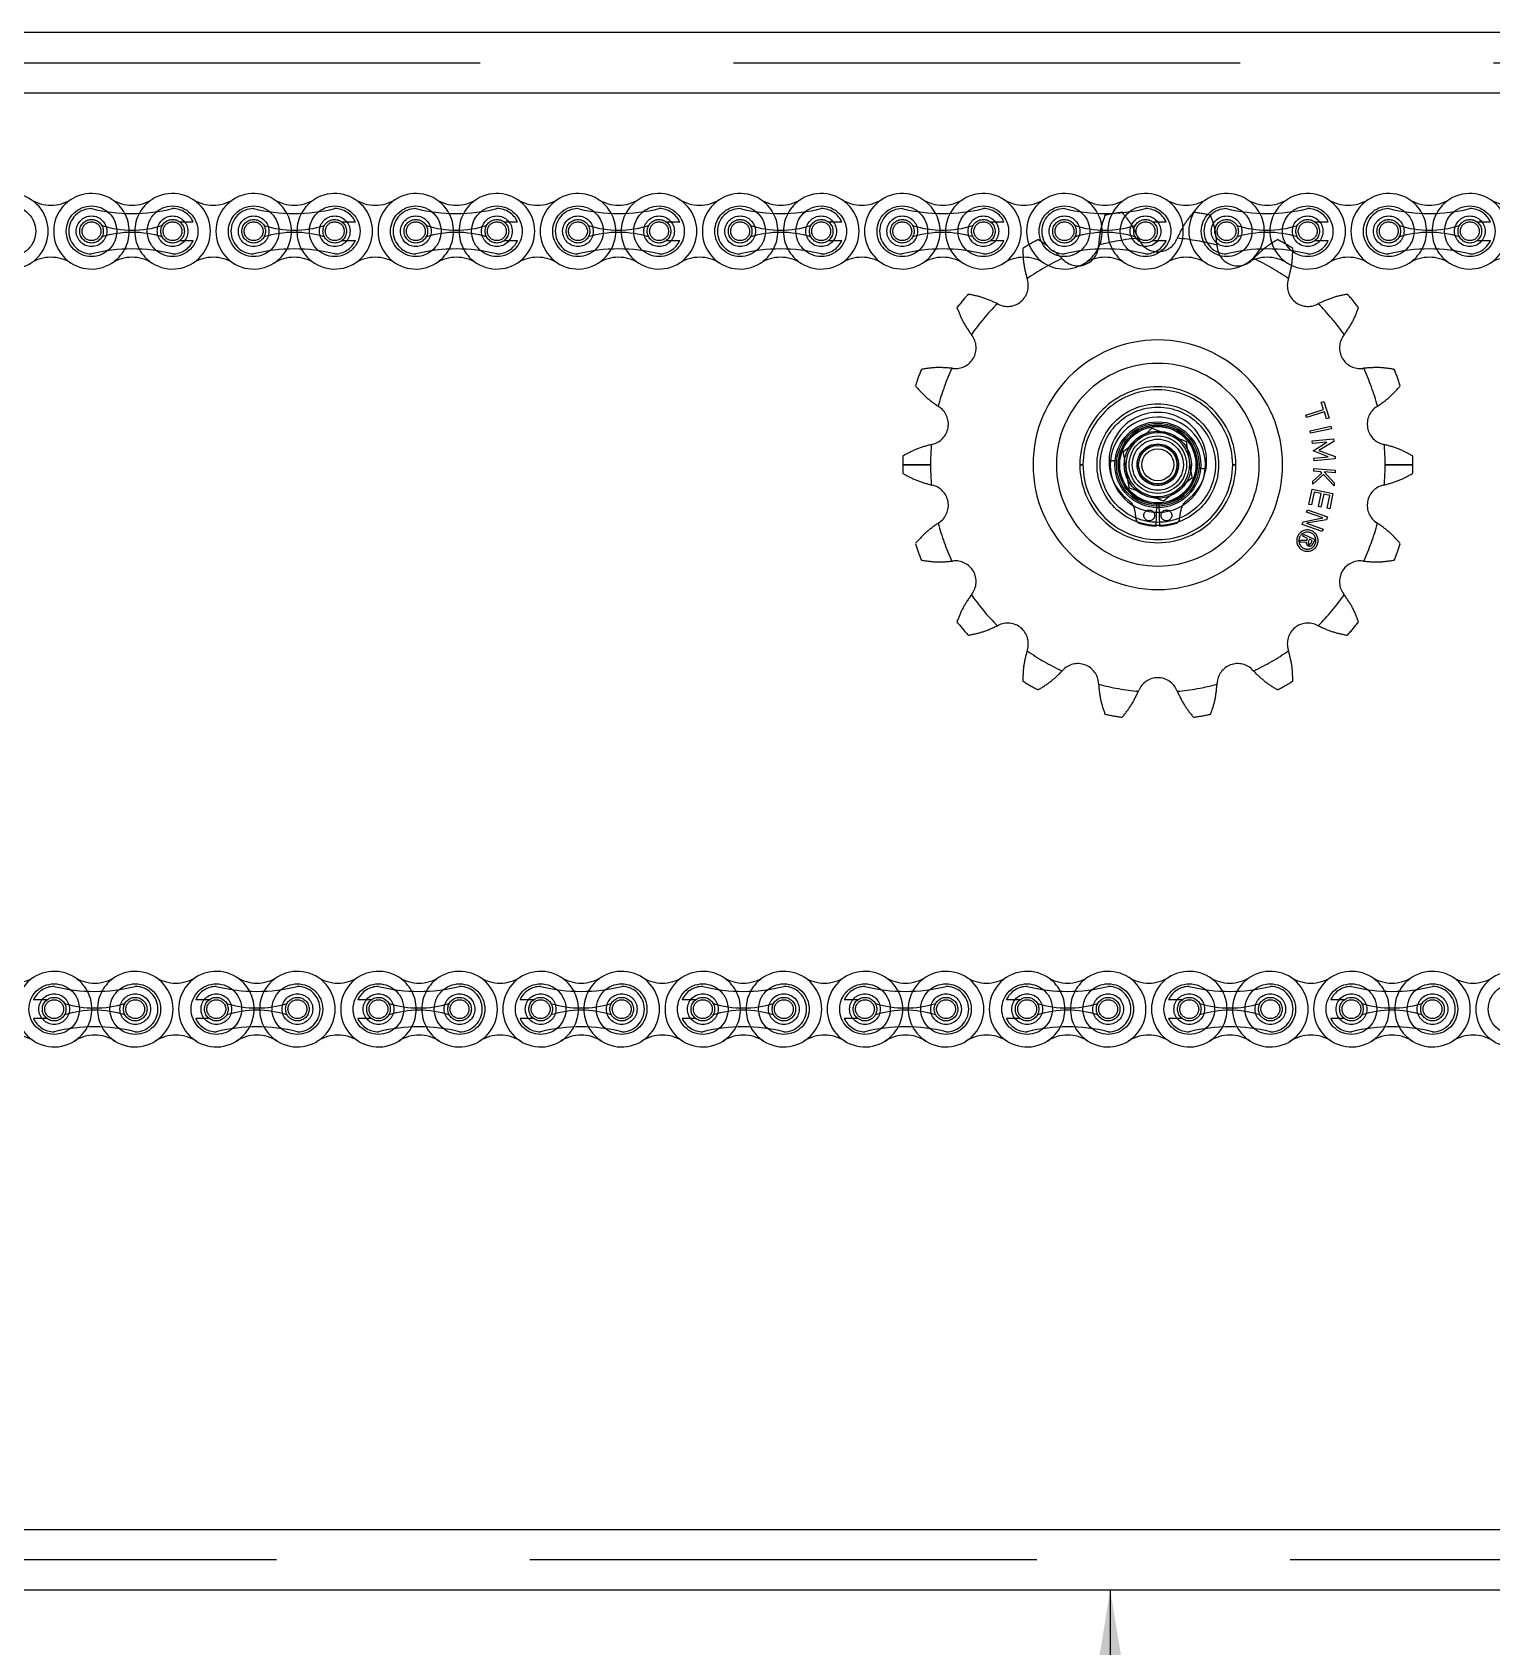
# Model space of a CAD drawing. Header units: metres. Extents: x 0 to 21025, y 0 to 14850.
# Drawn here: x 2480.1 to 2708.7, y 13033.8 to 13286.7 of the extents above; entities that cross this region are included whole.
import ezdxf

# ---------------------------------------------------------------- set-up
doc = ezdxf.new("R2010")
doc.units = ezdxf.units.M
doc.header["$LTSCALE"] = 25
doc.linetypes.add('HIDDEN2', pattern=[4.7625, 3.175, -1.5875])
for name, color, linetype in [('SDM', 7, 'Continuous'), ('SL4', 4, 'Continuous'), ('ST1', 7, 'HIDDEN2')]:
    doc.layers.add(name, color=color, linetype=linetype)
doc.styles.add('ROMANS', font='ROMANS.SHX')
doc.dimstyles.new('25___1-25', dxfattribs={"dimscale": 25, "dimtxt": 2.5, "dimasz": 2, "dimexe": 1.5, "dimexo": 1, "dimgap": 0.5, "dimtad": 1, "dimzin": 12, "dimtxsty": 'ROMANS', "dimcen": 0, "dimclrd": 256, "dimclre": 256, "dimclrt": 3, "dimazin": 3, "dimtfac": 1, "dimtmove": 0, "dimatfit": 0, "dimfxl": 1, "dimlwd": -1, "dimlwe": -1, "dimarcsym": 0})

msp = doc.modelspace()

# ---------------------------------------------------------------- linework, layer by layer
at = {"layer": 'SL4'}
for p, q in [((2155.821, 13286.681), (2875.564, 13286.681)), ((2875.564, 13277.156), (2167.668, 13277.156)), ((2655.489, 13224.652), (2658.186, 13223.623)), ((2651.01, 13221.009), (2653.249, 13222.83)), ((2661.799, 13216.894), (2659.559, 13215.072)), ((2657.32, 13213.251), (2654.622, 13214.279)), ((1925.564, 13052.206), (2828.064, 13052.206)), ((2828.064, 13042.681), (2124.552, 13042.681))]:
    msp.add_line(p, q, dxfattribs=at)
for radius in [6, 3, 2.5]:
    msp.add_circle((2656.404, 13218.951), radius, dxfattribs=at)
for start, end in [(129.1229, 189.1229), (69.1229, 129.1229), (9.1229, 69.1229), (309.1229, 9.1229), (189.1229, 249.1229), (249.1229, 309.1229)]:
    msp.add_arc((2656.404, 13218.951), 5, start, end, dxfattribs=at)
for points, knots in [([(2653.249, 13222.83), (2653.302, 13222.873), (2654.059, 13223.488), (2654.8, 13224.091), (2655.489, 13224.652)], [0, 0, 0, 0, 0.07020058, 1, 1, 1, 1]), ([(2658.186, 13223.623), (2658.25, 13223.599), (2659.161, 13223.251), (2660.053, 13222.911), (2660.883, 13222.594)], [0, 0, 0, 0, 0.0702006, 1, 1, 1, 1]), ([(2661.341, 13219.744), (2661.299, 13220.003), (2661.144, 13220.968), (2660.994, 13221.907), (2660.883, 13222.594)], [0, 0, 0, 0, 0.26863361, 1, 1, 1, 1]), ([(2651.467, 13218.158), (2651.426, 13218.418), (2651.271, 13219.382), (2651.12, 13220.322), (2651.01, 13221.009)], [0, 0, 0, 0, 0.2686336, 1, 1, 1, 1]), ([(2661.799, 13216.894), (2661.76, 13217.133), (2661.611, 13218.062), (2661.456, 13219.027), (2661.341, 13219.744)], [0, 0, 0, 0, 0.25755135, 1, 1, 1, 1]), ([(2651.925, 13215.308), (2651.887, 13215.547), (2651.737, 13216.477), (2651.582, 13217.442), (2651.467, 13218.158)], [0, 0, 0, 0, 0.25755135, 1, 1, 1, 1]), ([(2654.622, 13214.279), (2654.558, 13214.304), (2653.648, 13214.651), (2652.755, 13214.992), (2651.925, 13215.308)], [0, 0, 0, 0, 0.07020058, 1, 1, 1, 1]), ([(2659.559, 13215.072), (2659.506, 13215.029), (2658.75, 13214.414), (2658.009, 13213.811), (2657.32, 13213.251)], [0, 0, 0, 0, 0.0702006, 1, 1, 1, 1])]:
    msp.add_open_spline(points, degree=3, knots=knots, dxfattribs=at)
at = {"layer": 'ST1'}
for p, q in [((1875.564, 13281.919), (2875.564, 13281.919)), ((2875.564, 13277.156), (1875.564, 13277.156)), ((2503.186, 13256.997), (2505.31, 13256.997)), ((2528.586, 13256.997), (2530.71, 13256.997)), ((2553.986, 13256.997), (2556.109, 13256.997)), ((2579.386, 13256.997), (2581.509, 13256.997)), ((2604.786, 13256.997), (2606.909, 13256.997)), ((2630.186, 13256.997), (2632.309, 13256.997)), ((2655.586, 13256.997), (2657.709, 13256.997)), ((2680.986, 13256.997), (2683.109, 13256.997)), ((2706.386, 13256.997), (2708.509, 13256.997)), ((2503.186, 13254.045), (2505.31, 13254.045)), ((2528.586, 13254.045), (2530.71, 13254.045)), ((2553.986, 13254.045), (2556.109, 13254.045)), ((2579.386, 13254.045), (2581.509, 13254.045)), ((2604.786, 13254.045), (2606.909, 13254.045)), ((2630.186, 13254.045), (2632.309, 13254.045)), ((2639.176, 13253.184), (2637.634, 13254.206)), ((2641.412, 13251.249), (2640.039, 13252.505)), ((2655.586, 13254.045), (2657.709, 13254.045)), ((2680.986, 13254.045), (2683.109, 13254.045)), ((2706.386, 13254.045), (2708.509, 13254.045)), ((2679.572, 13226.705), (2682.363, 13227.613)), ((2682.487, 13227.231), (2679.696, 13226.324)), ((2682.001, 13228.724), (2682.392, 13228.851)), ((2682.363, 13227.613), (2682.001, 13228.724)), ((2682.392, 13228.851), (2683.239, 13226.249)), ((2682.849, 13226.122), (2682.487, 13227.231)), ((2679.696, 13226.324), (2679.572, 13226.705)), ((2680.25, 13224.268), (2683.521, 13224.967)), ((2683.605, 13224.575), (2680.334, 13223.875)), ((2683.239, 13226.249), (2682.849, 13226.122)), ((2683.521, 13224.967), (2683.605, 13224.575)), ((2680.334, 13223.875), (2680.25, 13224.268)), ((2680.598, 13222.686), (2683.93, 13222.985)), ((2680.633, 13222.287), (2680.598, 13222.686)), ((2682.895, 13222.487), (2680.633, 13222.287)), ((2680.735, 13221.148), (2682.895, 13222.487)), ((2683.966, 13222.583), (2681.622, 13221.205)), ((2683.93, 13222.985), (2683.966, 13222.583)), ((2649.954, 13219.516), (2648.98, 13219.601)), ((2648.98, 13219.601), (2649.954, 13219.516)), ((2648.98, 13219.601), (2649.954, 13219.516)), ((2649.954, 13219.516), (2648.98, 13219.601)), ((2680.739, 13221.105), (2680.735, 13221.148)), ((2683.102, 13220.17), (2680.739, 13221.105)), ((2680.841, 13219.966), (2683.102, 13220.17)), ((2680.876, 13219.571), (2680.841, 13219.966)), ((2684.208, 13219.871), (2680.876, 13219.571)), ((2681.622, 13221.205), (2684.173, 13220.265)), ((2684.173, 13220.265), (2684.208, 13219.871)), ((2620.797, 13218.951), (2616.464, 13218.951)), ((2616.464, 13218.951), (2620.797, 13218.951)), ((2616.464, 13218.951), (2620.797, 13218.951)), ((2620.797, 13218.951), (2616.464, 13218.951)), ((2644.189, 13218.951), (2644.678, 13218.951)), ((2644.678, 13218.951), (2644.189, 13218.951)), ((2644.678, 13218.951), (2644.189, 13218.951)), ((2644.189, 13218.951), (2644.678, 13218.951)), ((2663.828, 13218.302), (2662.855, 13218.387)), ((2662.855, 13218.387), (2663.828, 13218.302)), ((2662.855, 13218.387), (2663.828, 13218.302)), ((2663.828, 13218.302), (2662.855, 13218.387)), ((2668.131, 13218.951), (2668.619, 13218.951)), ((2668.619, 13218.951), (2668.131, 13218.951)), ((2668.619, 13218.951), (2668.131, 13218.951)), ((2668.131, 13218.951), (2668.619, 13218.951)), ((2682.346, 13217.402), (2680.672, 13215.885)), ((2680.71, 13216.382), (2682.111, 13217.651)), ((2680.827, 13217.936), (2680.857, 13218.336)), ((2681.921, 13217.854), (2680.827, 13217.936)), ((2680.857, 13218.336), (2684.194, 13218.085)), ((2682.111, 13217.651), (2681.921, 13217.854)), ((2684.008, 13215.634), (2682.346, 13217.402)), ((2682.464, 13217.813), (2684.046, 13216.131)), ((2684.163, 13217.685), (2682.464, 13217.813)), ((2684.194, 13218.085), (2684.163, 13217.685)), ((2696.344, 13218.951), (2692.012, 13218.951)), ((2692.012, 13218.951), (2696.344, 13218.951)), ((2692.012, 13218.951), (2696.344, 13218.951)), ((2696.344, 13218.951), (2692.012, 13218.951)), ((2680.06, 13212.729), (2680.565, 13215.134)), ((2680.884, 13214.656), (2680.462, 13212.644)), ((2680.565, 13215.134), (2683.84, 13214.447)), ((2680.672, 13215.885), (2680.71, 13216.382)), ((2681.983, 13214.426), (2680.884, 13214.656)), ((2681.56, 13212.414), (2681.983, 13214.426)), ((2682.384, 13214.342), (2681.962, 13212.33)), ((2683.356, 13214.138), (2682.384, 13214.342)), ((2683.84, 13214.447), (2683.335, 13212.041)), ((2684.046, 13216.131), (2684.008, 13215.634)), ((2652.808, 13211.749), (2652.983, 13210.418)), ((2656.154, 13209.354), (2656.243, 13212.753)), ((2656.566, 13212.753), (2656.654, 13209.354)), ((2659.825, 13210.418), (2660, 13211.749)), ((2679.695, 13211.532), (2679.83, 13211.91)), ((2679.83, 13211.91), (2682.981, 13210.786)), ((2680.462, 13212.644), (2680.06, 13212.729)), ((2681.962, 13212.33), (2681.56, 13212.414)), ((2682.933, 13212.126), (2683.356, 13214.138)), ((2683.335, 13212.041), (2682.933, 13212.126)), ((2679.005, 13209.595), (2679.157, 13210.023)), ((2682.157, 13208.473), (2679.005, 13209.595)), ((2679.157, 13210.023), (2682.237, 13210.625)), ((2682.822, 13210.341), (2679.682, 13209.779)), ((2679.682, 13209.779), (2682.291, 13208.851)), ((2682.237, 13210.625), (2679.695, 13211.532)), ((2682.981, 13210.786), (2682.822, 13210.341)), ((2678.603, 13206.778), (2678.773, 13207.138)), ((2679.632, 13206.802), (2678.603, 13206.778)), ((2678.773, 13207.138), (2679.754, 13207.161)), ((2679.108, 13207.765), (2679.249, 13208.062)), ((2679.869, 13207.405), (2679.108, 13207.765)), ((2679.249, 13208.062), (2681.018, 13207.225)), ((2679.754, 13207.161), (2679.869, 13207.405)), ((2680.157, 13207.282), (2679.967, 13206.881)), ((2680.6, 13207.072), (2680.157, 13207.282)), ((2680.413, 13206.676), (2680.6, 13207.072)), ((2681.018, 13207.225), (2680.707, 13206.568)), ((2682.291, 13208.851), (2682.157, 13208.473)), ((2680.08, 13206.556), (2679.946, 13206.274)), ((2679.954, 13206.27), (2680.088, 13206.553)), ((2482.424, 13135.162), (2480.3, 13135.162)), ((2507.824, 13135.162), (2505.7, 13135.162)), ((2533.224, 13135.162), (2531.1, 13135.162)), ((2558.624, 13135.162), (2556.5, 13135.162)), ((2584.024, 13135.162), (2581.9, 13135.162)), ((2609.424, 13135.162), (2607.3, 13135.162)), ((2634.824, 13135.162), (2632.7, 13135.162)), ((2660.224, 13135.162), (2658.1, 13135.162)), ((2685.624, 13135.162), (2683.5, 13135.162)), ((2482.424, 13132.21), (2480.3, 13132.21)), ((2507.824, 13132.21), (2505.7, 13132.21)), ((2533.224, 13132.21), (2531.1, 13132.21)), ((2558.624, 13132.21), (2556.5, 13132.21)), ((2584.024, 13132.21), (2581.9, 13132.21)), ((2609.424, 13132.21), (2607.3, 13132.21)), ((2634.824, 13132.21), (2632.7, 13132.21)), ((2660.224, 13132.21), (2658.1, 13132.21)), ((2685.624, 13132.21), (2683.5, 13132.21)), ((1875.564, 13052.206), (2875.564, 13052.206)), ((2875.564, 13047.444), (1875.564, 13047.444))]:
    msp.add_line(p, q, dxfattribs=at)
for centre, radius in [((2476.679, 13255.521), 3.96), ((2489.379, 13255.521), 3.96), ((2489.379, 13255.521), 2.398), ((2489.379, 13255.521), 1.845), ((2502.079, 13255.521), 3.96), ((2502.079, 13255.521), 2.399), ((2502.079, 13255.521), 1.845), ((2514.779, 13255.521), 3.96), ((2514.779, 13255.521), 2.399), ((2514.779, 13255.521), 1.845), ((2527.479, 13255.521), 3.96), ((2527.479, 13255.521), 2.399), ((2527.479, 13255.521), 1.845), ((2540.179, 13255.521), 3.96), ((2540.179, 13255.521), 2.399), ((2540.179, 13255.521), 1.845), ((2552.879, 13255.521), 3.96), ((2552.879, 13255.521), 2.399), ((2552.879, 13255.521), 1.845), ((2565.579, 13255.521), 3.96), ((2565.579, 13255.521), 2.399), ((2565.579, 13255.521), 1.845), ((2578.279, 13255.521), 3.96), ((2578.279, 13255.521), 2.398), ((2578.279, 13255.521), 1.845), ((2590.979, 13255.521), 3.96), ((2590.979, 13255.521), 2.398), ((2590.979, 13255.521), 1.845), ((2603.679, 13255.521), 3.96), ((2603.679, 13255.521), 2.398), ((2603.679, 13255.521), 1.845), ((2616.379, 13255.521), 3.96), ((2616.379, 13255.521), 2.399), ((2616.379, 13255.521), 1.845), ((2629.079, 13255.521), 3.96), ((2629.079, 13255.521), 2.398), ((2629.079, 13255.521), 1.845), ((2641.779, 13255.521), 3.96), ((2641.779, 13255.521), 2.399), ((2641.779, 13255.521), 1.845), ((2654.479, 13255.521), 3.96), ((2654.479, 13255.521), 2.398), ((2654.479, 13255.521), 1.845), ((2667.179, 13255.521), 3.96), ((2667.179, 13255.521), 2.398), ((2667.179, 13255.521), 1.845), ((2679.879, 13255.521), 3.96), ((2679.879, 13255.521), 2.398), ((2679.879, 13255.521), 1.845), ((2692.579, 13255.521), 3.96), ((2692.579, 13255.521), 2.398), ((2692.579, 13255.521), 1.845), ((2705.279, 13255.521), 3.96), ((2705.279, 13255.521), 2.398), ((2705.279, 13255.521), 1.845), ((2489.379, 13255.521), 1.476), ((2502.079, 13255.521), 1.476), ((2514.779, 13255.521), 1.476), ((2527.479, 13255.521), 1.476), ((2540.179, 13255.521), 1.476), ((2552.879, 13255.521), 1.476), ((2565.579, 13255.521), 1.476), ((2578.279, 13255.521), 1.476), ((2590.979, 13255.521), 1.476), ((2603.679, 13255.521), 1.476), ((2616.379, 13255.521), 1.476), ((2629.079, 13255.521), 1.476), ((2641.779, 13255.521), 1.476), ((2654.479, 13255.521), 1.476), ((2667.179, 13255.521), 1.476), ((2679.879, 13255.521), 1.476), ((2692.579, 13255.521), 1.476), ((2705.279, 13255.521), 1.476), ((2656.404, 13218.951), 9.525), ((2656.404, 13218.951), 9.025), ((2656.404, 13218.951), 6.725), ((2656.404, 13218.951), 6.725), ((2656.404, 13218.951), 6.475), ((2656.404, 13218.951), 6.2), ((2656.404, 13218.951), 5.975), ((2656.404, 13218.951), 5.25), ((2656.404, 13218.951), 5.25), ((2656.404, 13218.951), 4.5), ((2656.404, 13218.951), 4), ((2656.404, 13218.951), 3.25), ((2656.404, 13218.951), 3.25), ((2656.404, 13218.951), 3.2), ((2655.054, 13211.015), 0.85), ((2657.754, 13211.015), 0.85), ((2483.531, 13133.686), 3.96), ((2483.531, 13133.686), 2.398), ((2496.231, 13133.686), 3.96), ((2496.231, 13133.686), 2.399), ((2508.931, 13133.686), 3.96), ((2508.931, 13133.686), 2.399), ((2521.631, 13133.686), 3.96), ((2521.631, 13133.686), 2.398), ((2534.331, 13133.686), 3.96), ((2534.331, 13133.686), 2.398), ((2547.031, 13133.686), 3.96), ((2547.031, 13133.686), 2.398), ((2559.731, 13133.686), 3.96), ((2559.731, 13133.686), 2.399), ((2572.431, 13133.686), 3.96), ((2572.431, 13133.686), 2.398), ((2585.131, 13133.686), 3.96), ((2585.131, 13133.686), 2.399), ((2597.831, 13133.686), 3.96), ((2597.831, 13133.686), 2.398), ((2610.531, 13133.686), 3.96), ((2610.531, 13133.686), 2.399), ((2623.231, 13133.686), 3.96), ((2623.231, 13133.686), 2.399), ((2635.931, 13133.686), 3.96), ((2635.931, 13133.686), 2.398), ((2648.631, 13133.686), 3.96), ((2648.631, 13133.686), 2.398), ((2661.331, 13133.686), 3.96), ((2661.331, 13133.686), 2.398), ((2674.031, 13133.686), 3.96), ((2674.031, 13133.686), 2.398), ((2686.731, 13133.686), 3.96), ((2686.731, 13133.686), 2.399), ((2699.43, 13133.686), 3.96), ((2699.43, 13133.686), 2.398), ((2712.13, 13133.686), 3.96), ((2483.531, 13133.686), 1.845), ((2483.531, 13133.686), 1.476), ((2496.231, 13133.686), 1.845), ((2496.231, 13133.686), 1.476), ((2508.931, 13133.686), 1.845), ((2508.931, 13133.686), 1.476), ((2521.631, 13133.686), 1.845), ((2521.631, 13133.686), 1.476), ((2534.331, 13133.686), 1.845), ((2534.331, 13133.686), 1.476), ((2547.031, 13133.686), 1.845), ((2547.031, 13133.686), 1.476), ((2559.731, 13133.686), 1.845), ((2559.731, 13133.686), 1.476), ((2572.431, 13133.686), 1.845), ((2572.431, 13133.686), 1.476), ((2585.131, 13133.686), 1.845), ((2585.131, 13133.686), 1.476), ((2597.831, 13133.686), 1.845), ((2597.831, 13133.686), 1.476), ((2610.531, 13133.686), 1.845), ((2610.531, 13133.686), 1.476), ((2623.231, 13133.686), 1.845), ((2623.231, 13133.686), 1.476), ((2635.931, 13133.686), 1.845), ((2635.931, 13133.686), 1.476), ((2648.631, 13133.686), 1.845), ((2648.631, 13133.686), 1.476), ((2661.331, 13133.686), 1.845), ((2661.331, 13133.686), 1.476), ((2674.031, 13133.686), 1.845), ((2674.031, 13133.686), 1.476), ((2686.731, 13133.686), 1.845), ((2686.731, 13133.686), 1.476), ((2699.43, 13133.686), 1.845), ((2699.43, 13133.686), 1.476)]:
    msp.add_circle(centre, radius, dxfattribs=at)
for centre, radius, start, end in [((2476.679, 13255.521), 5.92, 237.56669, 122.43331), ((2483.029, 13265.514), 5.92, 237.56669, 302.43331), ((2489.379, 13255.521), 5.92, 57.56669, 302.43331), ((2495.729, 13265.514), 5.92, 237.56669, 302.43331), ((2489.379, 13255.521), 5.92, 302.43324, 57.56676), ((2502.079, 13255.521), 5.92, 122.43324, 237.56676), ((2502.079, 13255.521), 5.92, 237.56669, 122.43331), ((2508.429, 13265.514), 5.92, 237.56669, 302.43331), ((2514.779, 13255.521), 5.92, 57.56669, 302.43331), ((2521.129, 13265.514), 5.92, 237.56669, 302.43331), ((2514.779, 13255.521), 5.92, 302.43324, 57.56676), ((2527.479, 13255.521), 5.92, 122.43324, 237.56676), ((2527.479, 13255.521), 5.92, 237.56669, 122.43331), ((2533.829, 13265.514), 5.92, 237.56669, 302.43331), ((2540.179, 13255.521), 5.92, 57.56669, 302.43331), ((2546.529, 13265.514), 5.92, 237.56669, 302.43331), ((2540.179, 13255.521), 5.92, 302.43324, 57.56676), ((2552.879, 13255.521), 5.92, 122.43324, 237.56676), ((2552.879, 13255.521), 5.92, 237.56669, 122.43331), ((2559.229, 13265.514), 5.92, 237.56669, 302.43331), ((2565.579, 13255.521), 5.92, 57.56669, 302.43331), ((2571.929, 13265.514), 5.92, 237.56669, 302.43331), ((2565.579, 13255.521), 5.92, 302.43324, 57.56676), ((2578.279, 13255.521), 5.92, 122.43324, 237.56676), ((2578.279, 13255.521), 5.92, 237.56669, 122.43331), ((2584.629, 13265.514), 5.92, 237.56669, 302.43331), ((2590.979, 13255.521), 5.92, 57.56669, 302.43331), ((2597.329, 13265.514), 5.92, 237.56669, 302.43331), ((2590.979, 13255.521), 5.92, 302.43324, 57.56676), ((2603.679, 13255.521), 5.92, 122.43324, 237.56676), ((2603.679, 13255.521), 5.92, 237.56669, 122.43331), ((2610.029, 13265.514), 5.92, 237.56669, 302.43331), ((2616.379, 13255.521), 5.92, 57.56669, 302.43331), ((2622.729, 13265.514), 5.92, 237.56669, 302.43331), ((2616.379, 13255.521), 5.92, 302.43324, 57.56676), ((2629.079, 13255.521), 5.92, 122.43324, 237.56676), ((2629.079, 13255.521), 5.92, 237.56669, 122.43331), ((2635.429, 13265.514), 5.92, 237.56669, 302.43331), ((2641.779, 13255.521), 5.92, 57.56669, 302.43331), ((2648.129, 13265.514), 5.92, 237.56669, 302.43331), ((2641.779, 13255.521), 5.92, 302.43324, 57.56676), ((2654.479, 13255.521), 5.92, 122.43324, 237.56676), ((2654.479, 13255.521), 5.92, 237.56669, 122.43331), ((2660.829, 13265.514), 5.92, 237.56669, 302.43331), ((2667.179, 13255.521), 5.92, 57.56669, 302.43331), ((2673.529, 13265.514), 5.92, 237.56669, 302.43331), ((2667.179, 13255.521), 5.92, 302.43324, 57.56676), ((2679.879, 13255.521), 5.92, 122.43324, 237.56676), ((2679.879, 13255.521), 5.92, 237.56669, 122.43331), ((2686.229, 13265.514), 5.92, 237.56669, 302.43331), ((2692.579, 13255.521), 5.92, 57.56669, 302.43331), ((2698.929, 13265.514), 5.92, 237.56669, 302.43331), ((2692.579, 13255.521), 5.92, 302.43324, 57.56676), ((2705.279, 13255.521), 5.92, 122.43324, 237.56676), ((2705.279, 13255.521), 5.92, 237.56669, 122.43331), ((2711.629, 13265.514), 5.92, 237.56669, 302.43331), ((2489.379, 13255.521), 3.552, 90, 270), ((2495.729, 13284.618), 26.322, 256.04015, 283.95985), ((2502.079, 13255.521), 3.552, 24.55336, 90), ((2514.779, 13255.521), 3.552, 90, 270), ((2521.129, 13284.618), 26.322, 256.04015, 283.95985), ((2527.479, 13255.521), 3.552, 24.55336, 90), ((2540.179, 13255.521), 3.552, 90, 270), ((2546.529, 13284.618), 26.322, 256.04015, 283.95985), ((2552.879, 13255.521), 3.552, 24.55336, 90), ((2565.579, 13255.521), 3.552, 90, 270), ((2571.929, 13284.618), 26.322, 256.04015, 283.95985), ((2578.279, 13255.521), 3.552, 24.55336, 90), ((2590.979, 13255.521), 3.552, 90, 270), ((2597.329, 13284.618), 26.322, 256.04015, 283.95985), ((2603.679, 13255.521), 3.552, 24.55336, 90), ((2616.379, 13255.521), 3.552, 90, 270), ((2622.729, 13284.618), 26.322, 256.04015, 283.95985), ((2629.079, 13255.521), 3.552, 24.55336, 90), ((2641.779, 13255.521), 3.552, 90, 270), ((2648.129, 13284.618), 26.322, 256.04015, 283.95985), ((2656.404, 13218.951), 39.94, 98.03204, 101.96796), ((2654.479, 13255.521), 3.552, 24.55336, 90), ((2656.404, 13218.951), 39.94, 78.03204, 81.96796), ((2667.179, 13255.521), 3.552, 90, 270), ((2673.529, 13284.618), 26.322, 256.04015, 283.95985), ((2679.879, 13255.521), 3.552, 24.55336, 90), ((2692.579, 13255.521), 3.552, 90, 270), ((2698.929, 13284.618), 26.322, 256.04015, 283.95985), ((2705.279, 13255.521), 3.552, 24.55336, 90), ((2495.729, 13271.874), 16.175, 252.993, 287.007), ((2495.729, 13239.169), 16.175, 72.993, 107.007), ((2521.129, 13271.874), 16.175, 252.993, 287.007), ((2521.129, 13239.169), 16.175, 72.993, 107.007), ((2546.529, 13271.874), 16.175, 252.993, 287.007), ((2546.529, 13239.169), 16.175, 72.993, 107.007), ((2571.929, 13271.874), 16.175, 252.993, 287.007), ((2571.929, 13239.169), 16.175, 72.993, 107.007), ((2597.329, 13271.874), 16.175, 252.993, 287.007), ((2597.329, 13239.169), 16.175, 72.993, 107.007), ((2622.729, 13271.874), 16.175, 252.993, 287.007), ((2622.729, 13239.169), 16.175, 72.993, 107.007), ((2648.129, 13271.874), 16.175, 252.993, 287.007), ((2648.129, 13239.169), 16.175, 72.993, 107.007), ((2673.529, 13271.874), 16.175, 252.993, 287.007), ((2673.529, 13239.169), 16.175, 72.993, 107.007), ((2698.929, 13271.874), 16.175, 252.993, 287.007), ((2698.929, 13239.169), 16.175, 72.993, 107.007), ((2495.729, 13226.424), 26.322, 76.04015, 103.95985), ((2502.079, 13255.521), 3.552, 270, 335.44664), ((2521.129, 13226.424), 26.322, 76.04015, 103.95985), ((2527.479, 13255.521), 3.552, 270, 335.44664), ((2546.529, 13226.424), 26.322, 76.04015, 103.95985), ((2552.879, 13255.521), 3.552, 270, 335.44664), ((2571.929, 13226.424), 26.322, 76.04015, 103.95985), ((2578.279, 13255.521), 3.552, 270, 335.44664), ((2597.329, 13226.424), 26.322, 76.04015, 103.95985), ((2603.679, 13255.521), 3.552, 270, 335.44664), ((2622.729, 13226.424), 26.322, 76.04015, 103.95985), ((2629.079, 13255.521), 3.552, 270, 335.44664), ((2656.404, 13218.951), 39.94, 118.03204, 121.96796), ((2643.887, 13253.341), 3.238, 222.5, 357.5), ((2648.129, 13226.424), 26.322, 76.04015, 103.95985), ((2662.498, 13252.529), 15.39, 177.01769, 177.5), ((2656.404, 13218.951), 35.607, 94.90066, 105.09934), ((2656.404, 13218.951), 35.607, 94.90066, 105.09934), ((2656.404, 13218.951), 35.607, 94.90066, 105.09934), ((2656.404, 13218.951), 35.607, 94.90066, 105.09934), ((2639.194, 13248.42), 15.39, 22.5, 22.98231), ((2656.404, 13255.548), 3.238, 202.5, 337.5), ((2654.479, 13255.521), 3.552, 270, 335.44664), ((2673.614, 13248.42), 15.39, 157.01769, 157.5), ((2656.404, 13218.951), 35.607, 74.90066, 85.09934), ((2656.404, 13218.951), 35.607, 74.90066, 85.09934), ((2656.404, 13218.951), 35.607, 74.90066, 85.09934), ((2656.404, 13218.951), 35.607, 74.90066, 85.09934), ((2650.311, 13252.529), 15.39, 2.5, 2.98231), ((2668.921, 13253.341), 3.238, 182.5, 317.5), ((2673.529, 13226.424), 26.322, 76.04015, 103.95985), ((2656.404, 13218.951), 39.94, 58.03204, 61.96796), ((2679.879, 13255.521), 3.552, 270, 335.44664), ((2698.929, 13226.424), 26.322, 76.04015, 103.95985), ((2705.279, 13255.521), 3.552, 270, 335.44664), ((2483.029, 13245.528), 5.92, 57.56669, 122.43331), ((2495.729, 13245.528), 5.92, 57.56669, 122.43331), ((2508.429, 13245.528), 5.92, 57.56669, 122.43331), ((2521.129, 13245.528), 5.92, 57.56669, 122.43331), ((2533.829, 13245.528), 5.92, 57.56669, 122.43331), ((2546.529, 13245.528), 5.92, 57.56669, 122.43331), ((2559.229, 13245.528), 5.92, 57.56669, 122.43331), ((2571.929, 13245.528), 5.92, 57.56669, 122.43331), ((2584.629, 13245.528), 5.92, 57.56669, 122.43331), ((2597.329, 13245.528), 5.92, 57.56669, 122.43331), ((2610.029, 13245.528), 5.92, 57.56669, 122.43331), ((2622.729, 13245.528), 5.92, 57.56669, 122.43331), ((2635.429, 13245.528), 5.92, 57.56669, 122.43331), ((2656.404, 13218.951), 35.607, 114.90066, 125.09934), ((2656.404, 13218.951), 35.607, 114.90066, 125.09934), ((2656.404, 13218.951), 35.607, 114.90066, 125.09934), ((2656.404, 13218.951), 35.607, 114.90066, 125.09934), ((2630.153, 13240.756), 15.39, 42.5, 42.98231), ((2648.129, 13245.528), 5.92, 57.56669, 122.43331), ((2660.829, 13245.528), 5.92, 57.56669, 122.43331), ((2673.529, 13245.528), 5.92, 57.56669, 122.43331), ((2682.655, 13240.756), 15.39, 137.01769, 137.5), ((2656.404, 13218.951), 35.607, 54.90066, 65.09934), ((2656.404, 13218.951), 35.607, 54.90066, 65.09934), ((2656.404, 13218.951), 35.607, 54.90066, 65.09934), ((2656.404, 13218.951), 35.607, 54.90066, 65.09934), ((2686.229, 13245.528), 5.92, 57.56669, 122.43331), ((2698.929, 13245.528), 5.92, 57.56669, 122.43331), ((2711.629, 13245.528), 5.92, 57.56669, 122.43331), ((2632.88, 13246.986), 3.238, 242.5, 17.5), ((2650.646, 13252.588), 15.39, 197.01769, 197.5), ((2679.928, 13246.986), 3.238, 162.5, 297.5), ((2662.162, 13252.588), 15.39, 342.5, 342.98231), ((2656.404, 13218.951), 39.94, 138.03204, 141.96796), ((2656.404, 13218.951), 39.94, 38.03204, 41.96796), ((2656.404, 13218.951), 35.607, 134.90066, 145.09934), ((2656.404, 13218.951), 35.607, 134.90066, 145.09934), ((2656.404, 13218.951), 35.607, 134.90066, 145.09934), ((2656.404, 13218.951), 35.607, 134.90066, 145.09934), ((2624.278, 13230.463), 15.39, 62.5, 62.98231), ((2688.53, 13230.463), 15.39, 117.01769, 117.5), ((2656.404, 13218.951), 35.607, 34.90066, 45.09934), ((2656.404, 13218.951), 35.607, 34.90066, 45.09934), ((2656.404, 13218.951), 35.607, 34.90066, 45.09934), ((2656.404, 13218.951), 35.607, 34.90066, 45.09934), ((2624.71, 13237.25), 3.238, 262.5, 37.5), ((2639.489, 13248.59), 15.39, 217.01769, 217.5), ((2656.404, 13218.951), 19.544, 0, 180), ((2688.098, 13237.25), 3.238, 142.5, 277.5), ((2673.319, 13248.59), 15.39, 322.5, 322.98231), ((2656.404, 13218.951), 15.88, 0, 180), ((2656.404, 13218.951), 39.94, 158.03204, 161.96796), ((2656.404, 13218.951), 35.607, 154.90066, 165.09934), ((2656.404, 13218.951), 35.607, 154.90066, 165.09934), ((2656.404, 13218.951), 35.607, 154.90066, 165.09934), ((2656.404, 13218.951), 35.607, 154.90066, 165.09934), ((2622.279, 13218.781), 15.39, 82.5, 82.98231), ((2690.53, 13218.781), 15.39, 97.01769, 97.5), ((2656.404, 13218.951), 35.607, 14.90066, 25.09934), ((2656.404, 13218.951), 35.607, 14.90066, 25.09934), ((2656.404, 13218.951), 35.607, 14.90066, 25.09934), ((2656.404, 13218.951), 35.607, 14.90066, 25.09934), ((2656.404, 13218.951), 39.94, 18.03204, 21.96796), ((2656.404, 13218.951), 12.215, 0, 180), ((2656.404, 13218.951), 11.726, 0, 180), ((2656.404, 13218.951), 11.726, 0, 180), ((2656.404, 13218.951), 11.726, 0, 180), ((2656.404, 13218.951), 11.726, 0, 180), ((2620.363, 13225.306), 3.238, 282.5, 57.5), ((2630.372, 13241.017), 15.39, 237.01769, 237.5), ((2656.404, 13219.508), 7.643, 306.50645, 233.49355), ((2692.445, 13225.306), 3.238, 122.5, 257.5), ((2682.436, 13241.017), 15.39, 302.5, 302.98231), ((2656.404, 13218.951), 7.452, 355, 175), ((2656.404, 13218.951), 7.452, 355, 175), ((2656.404, 13218.951), 7.452, 355, 175), ((2656.404, 13218.951), 7.452, 355, 175), ((2656.404, 13218.951), 6.2, 271.49225, 268.50775), ((2656.404, 13218.951), 35.607, 174.90066, 180), ((2656.404, 13218.951), 35.607, 174.90066, 180), ((2656.404, 13218.951), 35.607, 174.90066, 180), ((2656.404, 13218.951), 35.607, 174.90066, 180), ((2624.395, 13207.119), 15.39, 102.5, 102.98231), ((2688.413, 13207.119), 15.39, 77.01769, 77.5), ((2656.404, 13218.951), 35.607, 0, 5.09934), ((2656.404, 13218.951), 35.607, 0, 5.09934), ((2656.404, 13218.951), 35.607, 0, 5.09934), ((2656.404, 13218.951), 35.607, 0, 5.09934), ((2656.404, 13218.951), 39.94, 178.03204, 180), ((2656.404, 13218.951), 7.452, 175, 355), ((2656.404, 13218.951), 7.452, 175, 355), ((2656.404, 13218.951), 7.452, 175, 355), ((2656.404, 13218.951), 7.452, 175, 355), ((2656.404, 13218.951), 39.94, 0, 1.96796), ((2656.404, 13218.951), 39.94, 180, 181.96796), ((2656.404, 13218.951), 35.607, 180, 185.09934), ((2656.404, 13218.951), 35.607, 180, 185.09934), ((2656.404, 13218.951), 35.607, 180, 185.09934), ((2656.404, 13218.951), 35.607, 180, 185.09934), ((2656.404, 13218.951), 19.544, 180, 0), ((2656.404, 13218.951), 15.88, 180, 0), ((2656.404, 13218.951), 12.215, 180, 0), ((2656.404, 13218.951), 11.726, 180, 0), ((2656.404, 13218.951), 11.726, 180, 0), ((2656.404, 13218.951), 11.726, 180, 0), ((2656.404, 13218.951), 11.726, 180, 0), ((2656.404, 13218.951), 35.607, 354.90066, 0), ((2656.404, 13218.951), 35.607, 354.90066, 0), ((2656.404, 13218.951), 35.607, 354.90066, 0), ((2656.404, 13218.951), 35.607, 354.90066, 0), ((2656.404, 13218.951), 39.94, 358.03204, 0), ((2624.395, 13230.783), 15.39, 257.01769, 257.5), ((2620.363, 13212.596), 3.238, 302.5, 77.5), ((2692.445, 13212.596), 3.238, 102.5, 237.5), ((2688.413, 13230.783), 15.39, 282.5, 282.98231), ((2650.43, 13211.436), 2.398, 7.5, 53.49355), ((2662.378, 13211.436), 2.398, 126.50645, 172.5), ((2630.372, 13196.885), 15.39, 122.5, 122.98231), ((2656.404, 13218.951), 35.607, 194.90066, 205.09934), ((2656.404, 13218.951), 35.607, 194.90066, 205.09934), ((2656.404, 13218.951), 35.607, 194.90066, 205.09934), ((2656.404, 13218.951), 35.607, 194.90066, 205.09934), ((2653.727, 13210.516), 0.75, 187.5, 252.39018), ((2656.404, 13218.951), 9.6, 252.39018, 268.50775), ((2656.404, 13218.951), 9.6, 271.49225, 287.60982), ((2659.082, 13210.516), 0.75, 287.60982, 352.5), ((2656.404, 13218.951), 35.607, 334.90066, 345.09934), ((2656.404, 13218.951), 35.607, 334.90066, 345.09934), ((2656.404, 13218.951), 35.607, 334.90066, 345.09934), ((2656.404, 13218.951), 35.607, 334.90066, 345.09934), ((2682.436, 13196.885), 15.39, 57.01769, 57.5), ((2679.839, 13207.071), 1.673, 90, 270), ((2679.839, 13207.071), 1.339, 90, 270), ((2680.189, 13206.776), 0.558, 177.38053, 244.22985), ((2679.839, 13207.071), 1.673, 270, 90), ((2679.839, 13207.071), 1.339, 270, 90), ((2680.189, 13206.776), 0.245, 154.69547, 243.64226), ((2680.189, 13206.776), 0.245, 245.69677, 336.02659), ((2656.404, 13218.951), 39.94, 198.03204, 201.96796), ((2680.189, 13206.776), 0.558, 245.12571, 338.07454), ((2656.404, 13218.951), 39.94, 338.03204, 341.96796), ((2622.279, 13219.122), 15.39, 277.01769, 277.5), ((2624.71, 13200.653), 3.238, 322.5, 97.5), ((2688.098, 13200.653), 3.238, 82.5, 217.5), ((2690.53, 13219.122), 15.39, 262.5, 262.98231), ((2639.489, 13189.312), 15.39, 142.5, 142.98231), ((2656.404, 13218.951), 35.607, 214.90066, 225.09934), ((2656.404, 13218.951), 35.607, 214.90066, 225.09934), ((2656.404, 13218.951), 35.607, 214.90066, 225.09934), ((2656.404, 13218.951), 35.607, 214.90066, 225.09934), ((2656.404, 13218.951), 35.607, 314.90066, 325.09934), ((2656.404, 13218.951), 35.607, 314.90066, 325.09934), ((2656.404, 13218.951), 35.607, 314.90066, 325.09934), ((2656.404, 13218.951), 35.607, 314.90066, 325.09934), ((2673.319, 13189.312), 15.39, 37.01769, 37.5), ((2656.404, 13218.951), 39.94, 218.03204, 221.96796), ((2632.88, 13190.916), 3.238, 342.5, 117.5), ((2679.928, 13190.916), 3.238, 62.5, 197.5), ((2656.404, 13218.951), 39.94, 318.03204, 321.96796), ((2624.278, 13207.44), 15.39, 297.01769, 297.5), ((2688.53, 13207.44), 15.39, 242.5, 242.98231), ((2650.646, 13185.315), 15.39, 162.5, 162.98231), ((2656.404, 13218.951), 35.607, 234.90066, 245.09934), ((2656.404, 13218.951), 35.607, 234.90066, 245.09934), ((2656.404, 13218.951), 35.607, 234.90066, 245.09934), ((2656.404, 13218.951), 35.607, 234.90066, 245.09934), ((2656.404, 13218.951), 35.607, 294.90066, 305.09934), ((2656.404, 13218.951), 35.607, 294.90066, 305.09934), ((2656.404, 13218.951), 35.607, 294.90066, 305.09934), ((2656.404, 13218.951), 35.607, 294.90066, 305.09934), ((2662.162, 13185.315), 15.39, 17.01769, 17.5), ((2630.153, 13197.146), 15.39, 317.01769, 317.5), ((2643.887, 13184.561), 3.238, 2.5, 137.5), ((2668.921, 13184.561), 3.238, 42.5, 177.5), ((2682.655, 13197.146), 15.39, 222.5, 222.98231), ((2656.404, 13218.951), 39.94, 238.03204, 241.96796), ((2662.498, 13185.374), 15.39, 182.5, 182.98231), ((2656.404, 13218.951), 35.607, 254.90066, 265.09934), ((2656.404, 13218.951), 35.607, 254.90066, 265.09934), ((2656.404, 13218.951), 35.607, 254.90066, 265.09934), ((2656.404, 13218.951), 35.607, 254.90066, 265.09934), ((2656.404, 13182.354), 3.238, 22.5, 157.5), ((2656.404, 13218.951), 35.607, 274.90066, 285.09934), ((2656.404, 13218.951), 35.607, 274.90066, 285.09934), ((2656.404, 13218.951), 35.607, 274.90066, 285.09934), ((2656.404, 13218.951), 35.607, 274.90066, 285.09934), ((2650.311, 13185.374), 15.39, 357.01769, 357.5), ((2656.404, 13218.951), 39.94, 298.03204, 301.96796), ((2639.194, 13189.483), 15.39, 337.01769, 337.5), ((2673.614, 13189.483), 15.39, 202.5, 202.98231), ((2656.404, 13218.951), 39.94, 258.03204, 261.96796), ((2656.404, 13218.951), 39.94, 278.03204, 281.96796), ((2477.181, 13143.679), 5.92, 237.56669, 302.43331), ((2483.531, 13133.686), 5.92, 57.56669, 302.43331), ((2489.881, 13143.679), 5.92, 237.56669, 302.43331), ((2483.531, 13133.686), 5.92, 302.43324, 57.56676), ((2496.231, 13133.686), 5.92, 122.43324, 237.56676), ((2496.231, 13133.686), 5.92, 237.56669, 122.43331), ((2502.581, 13143.679), 5.92, 237.56669, 302.43331), ((2508.931, 13133.686), 5.92, 57.56669, 302.43331), ((2515.281, 13143.679), 5.92, 237.56669, 302.43331), ((2508.931, 13133.686), 5.92, 302.43324, 57.56676), ((2521.631, 13133.686), 5.92, 122.43324, 237.56676), ((2521.631, 13133.686), 5.92, 237.56669, 122.43331), ((2527.981, 13143.679), 5.92, 237.56669, 302.43331), ((2534.331, 13133.686), 5.92, 57.56669, 302.43331), ((2540.681, 13143.679), 5.92, 237.56669, 302.43331), ((2534.331, 13133.686), 5.92, 302.43324, 57.56676), ((2547.031, 13133.686), 5.92, 122.43324, 237.56676), ((2547.031, 13133.686), 5.92, 237.56669, 122.43331), ((2553.381, 13143.679), 5.92, 237.56669, 302.43331), ((2559.731, 13133.686), 5.92, 57.56669, 302.43331), ((2566.081, 13143.679), 5.92, 237.56669, 302.43331), ((2559.731, 13133.686), 5.92, 302.43324, 57.56676), ((2572.431, 13133.686), 5.92, 122.43324, 237.56676), ((2572.431, 13133.686), 5.92, 237.56669, 122.43331), ((2578.781, 13143.679), 5.92, 237.56669, 302.43331), ((2585.131, 13133.686), 5.92, 57.56669, 302.43331), ((2591.481, 13143.679), 5.92, 237.56669, 302.43331), ((2585.131, 13133.686), 5.92, 302.43324, 57.56676), ((2597.831, 13133.686), 5.92, 122.43324, 237.56676), ((2597.831, 13133.686), 5.92, 237.56669, 122.43331), ((2604.181, 13143.679), 5.92, 237.56669, 302.43331), ((2610.531, 13133.686), 5.92, 57.56669, 302.43331), ((2616.881, 13143.679), 5.92, 237.56669, 302.43331), ((2610.531, 13133.686), 5.92, 302.43324, 57.56676), ((2623.231, 13133.686), 5.92, 122.43324, 237.56676), ((2623.231, 13133.686), 5.92, 237.56669, 122.43331), ((2629.581, 13143.679), 5.92, 237.56669, 302.43331), ((2635.931, 13133.686), 5.92, 57.56669, 302.43331), ((2642.281, 13143.679), 5.92, 237.56669, 302.43331), ((2635.931, 13133.686), 5.92, 302.43324, 57.56676), ((2648.631, 13133.686), 5.92, 122.43324, 237.56676), ((2648.631, 13133.686), 5.92, 237.56669, 122.43331), ((2654.981, 13143.679), 5.92, 237.56669, 302.43331), ((2661.331, 13133.686), 5.92, 57.56669, 302.43331), ((2667.681, 13143.679), 5.92, 237.56669, 302.43331), ((2661.331, 13133.686), 5.92, 302.43324, 57.56676), ((2674.031, 13133.686), 5.92, 122.43324, 237.56676), ((2674.031, 13133.686), 5.92, 237.56669, 122.43331), ((2680.381, 13143.679), 5.92, 237.56669, 302.43331), ((2686.731, 13133.686), 5.92, 57.56669, 302.43331), ((2693.081, 13143.679), 5.92, 237.56669, 302.43331), ((2686.731, 13133.686), 5.92, 302.43324, 57.56676), ((2699.43, 13133.686), 5.92, 122.43324, 237.56676), ((2699.43, 13133.686), 5.92, 237.56669, 122.43331), ((2705.78, 13143.679), 5.92, 237.56669, 302.43331), ((2712.13, 13133.686), 5.92, 57.56669, 302.43331), ((2483.531, 13133.686), 3.552, 90, 155.44664), ((2489.881, 13162.783), 26.322, 256.04015, 283.95985), ((2496.231, 13133.686), 3.552, 270, 90), ((2508.931, 13133.686), 3.552, 90, 155.44664), ((2515.281, 13162.783), 26.322, 256.04015, 283.95985), ((2521.631, 13133.686), 3.552, 270, 90), ((2534.331, 13133.686), 3.552, 90, 155.44664), ((2540.681, 13162.783), 26.322, 256.04015, 283.95985), ((2547.031, 13133.686), 3.552, 270, 90), ((2559.731, 13133.686), 3.552, 90, 155.44664), ((2566.081, 13162.783), 26.322, 256.04015, 283.95985), ((2572.431, 13133.686), 3.552, 270, 90), ((2585.131, 13133.686), 3.552, 90, 155.44664), ((2591.481, 13162.783), 26.322, 256.04015, 283.95985), ((2597.831, 13133.686), 3.552, 270, 90), ((2610.531, 13133.686), 3.552, 90, 155.44664), ((2616.881, 13162.783), 26.322, 256.04015, 283.95985), ((2623.231, 13133.686), 3.552, 270, 90), ((2635.931, 13133.686), 3.552, 90, 155.44664), ((2642.281, 13162.783), 26.322, 256.04015, 283.95985), ((2648.631, 13133.686), 3.552, 270, 90), ((2661.331, 13133.686), 3.552, 90, 155.44664), ((2667.681, 13162.783), 26.322, 256.04015, 283.95985), ((2674.031, 13133.686), 3.552, 270, 90), ((2686.731, 13133.686), 3.552, 90, 155.44664), ((2693.081, 13162.783), 26.322, 256.04015, 283.95985), ((2699.43, 13133.686), 3.552, 270, 90), ((2489.881, 13150.039), 16.175, 252.993, 287.007), ((2489.881, 13117.334), 16.175, 72.993, 107.007), ((2515.281, 13150.039), 16.175, 252.993, 287.007), ((2515.281, 13117.334), 16.175, 72.993, 107.007), ((2540.681, 13150.039), 16.175, 252.993, 287.007), ((2540.681, 13117.334), 16.175, 72.993, 107.007), ((2566.081, 13150.039), 16.175, 252.993, 287.007), ((2566.081, 13117.334), 16.175, 72.993, 107.007), ((2591.481, 13150.039), 16.175, 252.993, 287.007), ((2591.481, 13117.334), 16.175, 72.993, 107.007), ((2616.881, 13150.039), 16.175, 252.993, 287.007), ((2616.881, 13117.334), 16.175, 72.993, 107.007), ((2642.281, 13150.039), 16.175, 252.993, 287.007), ((2642.281, 13117.334), 16.175, 72.993, 107.007), ((2667.681, 13150.039), 16.175, 252.993, 287.007), ((2667.681, 13117.334), 16.175, 72.993, 107.007), ((2693.081, 13150.039), 16.175, 252.993, 287.007), ((2693.081, 13117.334), 16.175, 72.993, 107.007), ((2483.531, 13133.686), 3.552, 204.55336, 270), ((2489.881, 13104.589), 26.322, 76.04015, 103.95985), ((2508.931, 13133.686), 3.552, 204.55336, 270), ((2515.281, 13104.589), 26.322, 76.04015, 103.95985), ((2534.331, 13133.686), 3.552, 204.55336, 270), ((2540.681, 13104.589), 26.322, 76.04015, 103.95985), ((2559.731, 13133.686), 3.552, 204.55336, 270), ((2566.081, 13104.589), 26.322, 76.04015, 103.95985), ((2585.131, 13133.686), 3.552, 204.55336, 270), ((2591.481, 13104.589), 26.322, 76.04015, 103.95985), ((2610.531, 13133.686), 3.552, 204.55336, 270), ((2616.881, 13104.589), 26.322, 76.04015, 103.95985), ((2635.931, 13133.686), 3.552, 204.55336, 270), ((2642.281, 13104.589), 26.322, 76.04015, 103.95985), ((2661.331, 13133.686), 3.552, 204.55336, 270), ((2667.681, 13104.589), 26.322, 76.04015, 103.95985), ((2686.731, 13133.686), 3.552, 204.55336, 270), ((2693.081, 13104.589), 26.322, 76.04015, 103.95985), ((2477.181, 13123.693), 5.92, 57.56669, 122.43331), ((2489.881, 13123.693), 5.92, 57.56669, 122.43331), ((2502.581, 13123.693), 5.92, 57.56669, 122.43331), ((2515.281, 13123.693), 5.92, 57.56669, 122.43331), ((2527.981, 13123.693), 5.92, 57.56669, 122.43331), ((2540.681, 13123.693), 5.92, 57.56669, 122.43331), ((2553.381, 13123.693), 5.92, 57.56669, 122.43331), ((2566.081, 13123.693), 5.92, 57.56669, 122.43331), ((2578.781, 13123.693), 5.92, 57.56669, 122.43331), ((2591.481, 13123.693), 5.92, 57.56669, 122.43331), ((2604.181, 13123.693), 5.92, 57.56669, 122.43331), ((2616.881, 13123.693), 5.92, 57.56669, 122.43331), ((2629.581, 13123.693), 5.92, 57.56669, 122.43331), ((2642.281, 13123.693), 5.92, 57.56669, 122.43331), ((2654.981, 13123.693), 5.92, 57.56669, 122.43331), ((2667.681, 13123.693), 5.92, 57.56669, 122.43331), ((2680.381, 13123.693), 5.92, 57.56669, 122.43331), ((2693.081, 13123.693), 5.92, 57.56669, 122.43331), ((2705.78, 13123.693), 5.92, 57.56669, 122.43331)]:
    msp.add_arc(centre, radius, start, end, dxfattribs=at)
for points, knots in [([(2648.122, 13258.023), (2647.867, 13257.274), (2647.358, 13255.776), (2647.205, 13254.145), (2647.129, 13253.329)], [0, 0, 0, 0, 0.5001333, 1, 1, 1, 1]), ([(2653.362, 13254.428), (2653.012, 13255.168), (2652.31, 13256.648), (2651.319, 13257.882), (2650.823, 13258.499)], [0, 0, 0, 0, 0.49941851, 1, 1, 1, 1]), ([(2661.985, 13258.499), (2661.489, 13257.882), (2660.498, 13256.649), (2659.797, 13255.168), (2659.446, 13254.428)], [0, 0, 0, 0, 0.5002609, 1, 1, 1, 1]), ([(2665.68, 13253.329), (2665.603, 13254.143), (2665.45, 13255.775), (2664.941, 13257.273), (2664.686, 13258.023)], [0, 0, 0, 0, 0.4990977, 1, 1, 1, 1]), ([(2635.258, 13252.834), (2635.275, 13252.043), (2635.309, 13250.461), (2635.723, 13248.876), (2635.93, 13248.084)], [0, 0, 0, 0, 0.5003717, 1, 1, 1, 1]), ([(2675.175, 13254.206), (2674.497, 13253.795), (2673.144, 13252.975), (2671.979, 13251.824), (2671.397, 13251.249)], [0, 0, 0, 0, 0.500514, 1, 1, 1, 1]), ([(2676.878, 13248.084), (2677.085, 13248.875), (2677.499, 13250.461), (2677.533, 13252.042), (2677.55, 13252.834)], [0, 0, 0, 0, 0.4994271, 1, 1, 1, 1]), ([(2631.27, 13244.173), (2630.526, 13244.514), (2629.037, 13245.198), (2627.485, 13245.506), (2626.708, 13245.66)], [0, 0, 0, 0, 0.499464, 1, 1, 1, 1]), ([(2686.1, 13245.66), (2685.324, 13245.506), (2683.772, 13245.198), (2682.283, 13244.514), (2681.539, 13244.173)], [0, 0, 0, 0, 0.5005288, 1, 1, 1, 1]), ([(2624.945, 13243.558), (2625.231, 13242.82), (2625.804, 13241.345), (2626.736, 13239.997), (2627.201, 13239.324)], [0, 0, 0, 0, 0.5005125, 1, 1, 1, 1]), ([(2685.607, 13239.324), (2686.073, 13239.997), (2687.004, 13241.345), (2687.577, 13242.82), (2687.864, 13243.558)], [0, 0, 0, 0, 0.49948, 1, 1, 1, 1]), ([(2624.159, 13234.055), (2623.344, 13234.122), (2621.711, 13234.254), (2620.147, 13234.013), (2619.364, 13233.892)], [0, 0, 0, 0, 0.4991241, 1, 1, 1, 1]), ([(2693.444, 13233.892), (2692.662, 13234.013), (2691.099, 13234.254), (2689.466, 13234.122), (2688.649, 13234.055)], [0, 0, 0, 0, 0.5001515, 1, 1, 1, 1]), ([(2618.426, 13231.315), (2618.948, 13230.719), (2619.99, 13229.529), (2621.327, 13228.581), (2621.994, 13228.107)], [0, 0, 0, 0, 0.5005336, 1, 1, 1, 1]), ([(2690.814, 13228.107), (2691.482, 13228.581), (2692.818, 13229.529), (2693.861, 13230.719), (2694.382, 13231.315)], [0, 0, 0, 0, 0.4994593, 1, 1, 1, 1]), ([(2620.938, 13222.116), (2620.149, 13221.9), (2618.569, 13221.466), (2617.182, 13220.704), (2616.488, 13220.323)], [0, 0, 0, 0, 0.4990975, 1, 1, 1, 1]), ([(2696.321, 13220.323), (2695.627, 13220.704), (2694.24, 13221.465), (2692.66, 13221.899), (2691.871, 13222.116)], [0, 0, 0, 0, 0.5001332, 1, 1, 1, 1]), ([(2616.488, 13217.58), (2617.181, 13217.199), (2618.568, 13216.437), (2620.148, 13216.003), (2620.938, 13215.786)], [0, 0, 0, 0, 0.5001332, 1, 1, 1, 1]), ([(2691.871, 13215.786), (2692.659, 13216.003), (2694.239, 13216.437), (2695.626, 13217.198), (2696.321, 13217.58)], [0, 0, 0, 0, 0.4990977, 1, 1, 1, 1]), ([(2621.994, 13209.795), (2621.327, 13209.321), (2619.99, 13208.373), (2618.948, 13207.183), (2618.426, 13206.588)], [0, 0, 0, 0, 0.4994593, 1, 1, 1, 1]), ([(2694.382, 13206.588), (2693.861, 13207.183), (2692.818, 13208.373), (2691.482, 13209.321), (2690.814, 13209.795)], [0, 0, 0, 0, 0.5005334, 1, 1, 1, 1]), ([(2619.364, 13204.01), (2620.146, 13203.889), (2621.71, 13203.648), (2623.343, 13203.781), (2624.159, 13203.847)], [0, 0, 0, 0, 0.5001515, 1, 1, 1, 1]), ([(2688.649, 13203.847), (2689.464, 13203.781), (2691.097, 13203.648), (2692.661, 13203.889), (2693.444, 13204.01)], [0, 0, 0, 0, 0.4991241, 1, 1, 1, 1]), ([(2627.201, 13198.578), (2626.736, 13197.905), (2625.804, 13196.557), (2625.231, 13195.082), (2624.945, 13194.344)], [0, 0, 0, 0, 0.49948, 1, 1, 1, 1]), ([(2687.864, 13194.344), (2687.577, 13195.082), (2687.004, 13196.557), (2686.073, 13197.905), (2685.607, 13198.578)], [0, 0, 0, 0, 0.5005125, 1, 1, 1, 1]), ([(2626.708, 13192.243), (2627.485, 13192.397), (2629.037, 13192.705), (2630.526, 13193.388), (2631.27, 13193.729)], [0, 0, 0, 0, 0.5005288, 1, 1, 1, 1]), ([(2681.539, 13193.729), (2682.283, 13193.388), (2683.772, 13192.705), (2685.324, 13192.397), (2686.1, 13192.243)], [0, 0, 0, 0, 0.499464, 1, 1, 1, 1]), ([(2635.93, 13189.819), (2635.723, 13189.027), (2635.309, 13187.442), (2635.275, 13185.86), (2635.258, 13185.068)], [0, 0, 0, 0, 0.4994271, 1, 1, 1, 1]), ([(2677.55, 13185.068), (2677.533, 13185.86), (2677.499, 13187.442), (2677.085, 13189.027), (2676.878, 13189.819)], [0, 0, 0, 0, 0.50037174, 1, 1, 1, 1]), ([(2637.634, 13183.697), (2638.311, 13184.107), (2639.664, 13184.927), (2640.83, 13186.079), (2641.412, 13186.654)], [0, 0, 0, 0, 0.500514, 1, 1, 1, 1]), ([(2671.397, 13186.654), (2671.979, 13186.079), (2673.144, 13184.927), (2674.497, 13184.107), (2675.175, 13183.697)], [0, 0, 0, 0, 0.4994786, 1, 1, 1, 1]), ([(2647.129, 13184.573), (2647.205, 13183.759), (2647.358, 13182.128), (2647.867, 13180.63), (2648.122, 13179.879)], [0, 0, 0, 0, 0.4990977, 1, 1, 1, 1]), ([(2664.686, 13179.879), (2664.941, 13180.629), (2665.45, 13182.126), (2665.603, 13183.758), (2665.68, 13184.573)], [0, 0, 0, 0, 0.5001333, 1, 1, 1, 1]), ([(2650.823, 13179.403), (2651.319, 13180.02), (2652.31, 13181.253), (2653.012, 13182.734), (2653.362, 13183.474)], [0, 0, 0, 0, 0.5002609, 1, 1, 1, 1]), ([(2659.446, 13183.474), (2659.796, 13182.734), (2660.498, 13181.254), (2661.489, 13180.02), (2661.985, 13179.403)], [0, 0, 0, 0, 0.49941851, 1, 1, 1, 1])]:
    msp.add_open_spline(points, degree=3, knots=knots, dxfattribs=at)

# ---------------------------------------------------------------- leaders
at = {"layer": 'SDM'}
msp.add_leader([(2648.956, 13042.681), (2648.89, 12718.072)], dimstyle='25___1-25', override={"dimgap": 0.5, "dimtad": 0}, dxfattribs=at)

doc.saveas('drawing.dxf')
